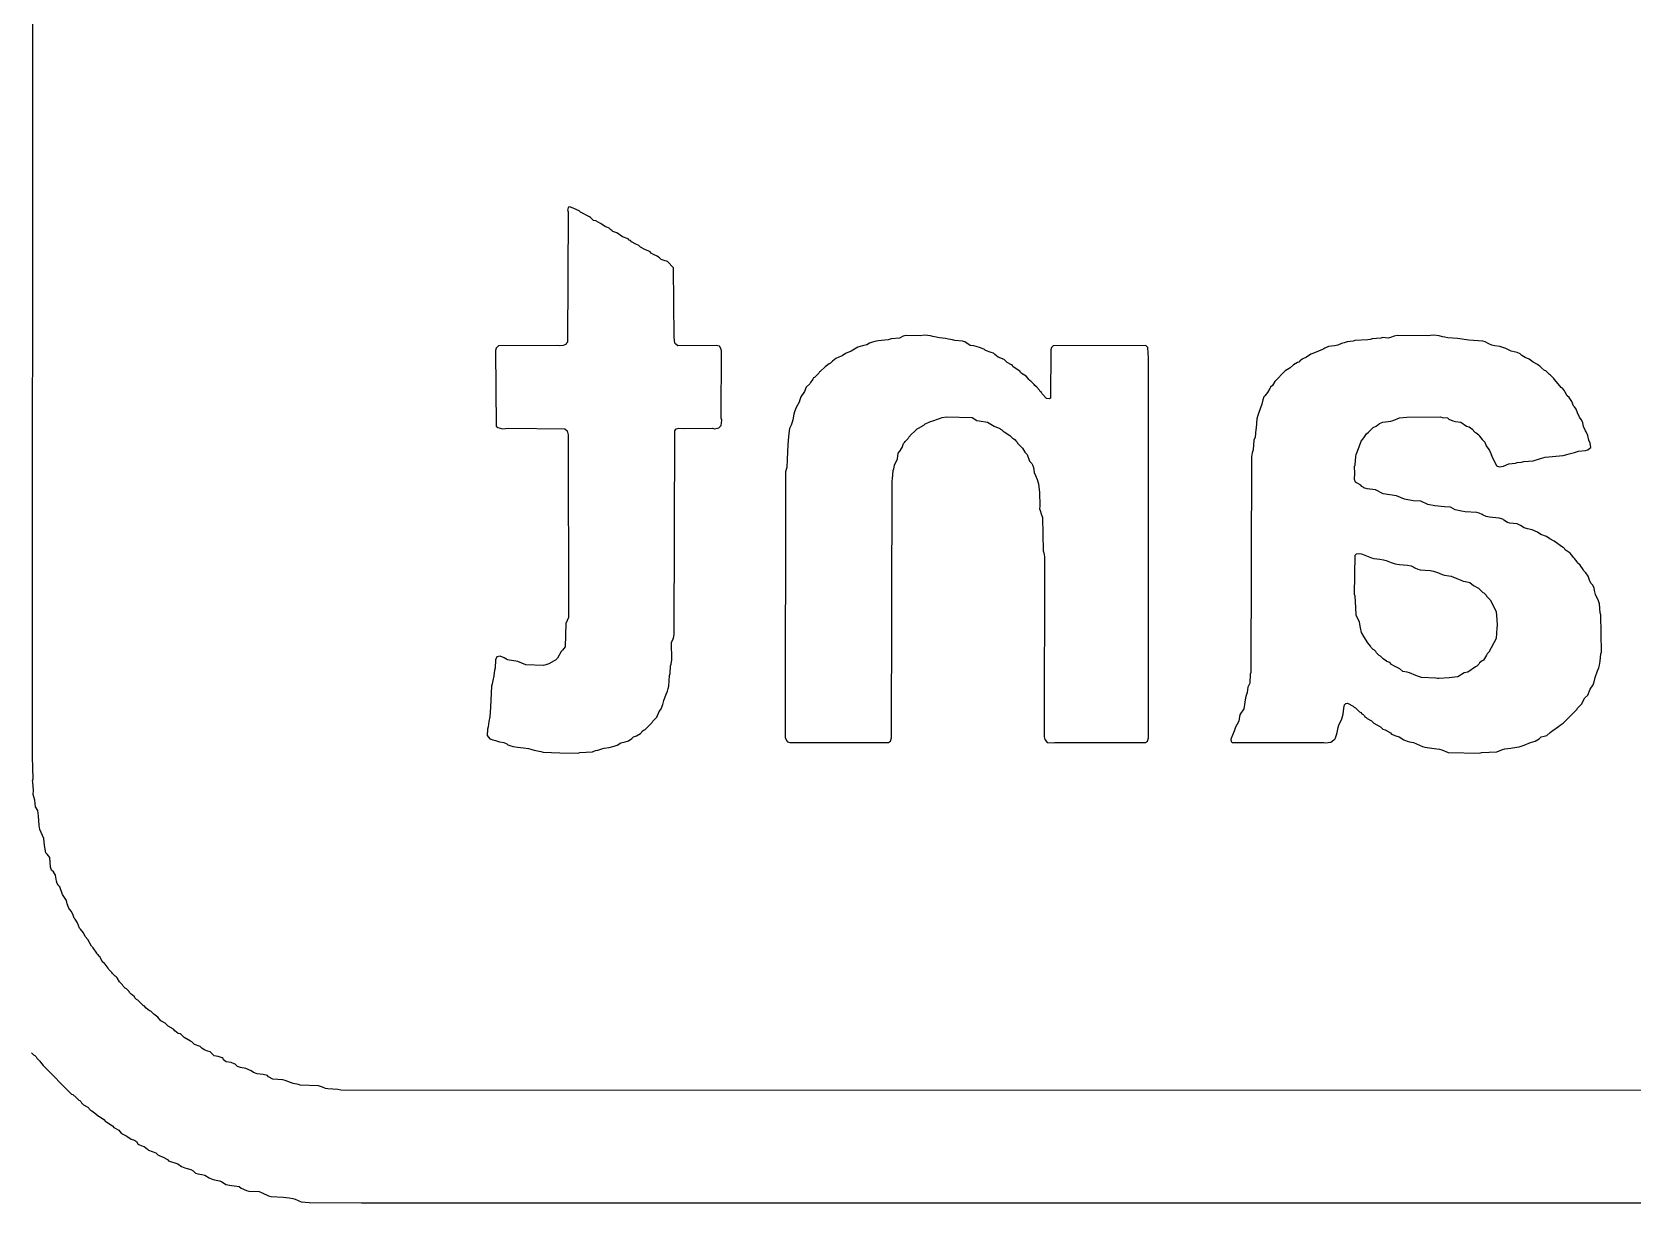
# Model space of a CAD drawing. Header units: millimetres. Extents: x -3 to 175, y -4 to 177.
# Drawn here: x 97.547 to 101.076, y 55.553 to 58.134 of the extents above; entities that cross this region are included whole.
import ezdxf

# ---------------------------------------------------------------- set-up
doc = ezdxf.new("R2010")
doc.units = ezdxf.units.MM
doc.layers.add('TopOverlay', color=2, linetype='Continuous')

msp = doc.modelspace()

# ---------------------------------------------------------------- linework, layer by layer
at = {"layer": 'TopOverlay'}
for p, q in [((97.5479, 56.5363), (97.5486, 60.4608)), ((98.7293, 57.7478), (98.7273, 57.7419)), ((98.7273, 57.7419), (98.7286, 57.738)), ((98.7286, 57.738), (98.7273, 57.4507)), ((98.7319, 57.7491), (98.7293, 57.7478)), ((98.7411, 57.7452), (98.7319, 57.7491)), ((98.7529, 57.74), (98.7411, 57.7452)), ((98.7555, 57.7373), (98.7529, 57.74)), ((98.7752, 57.7268), (98.7555, 57.7373)), ((98.7778, 57.7255), (98.7752, 57.7268)), ((98.7844, 57.719), (98.7778, 57.7255)), ((98.7896, 57.7177), (98.7844, 57.719)), ((98.7995, 57.7118), (98.7896, 57.7177)), ((98.81, 57.7052), (98.7995, 57.7118)), ((98.8185, 57.7019), (98.81, 57.7052)), ((98.8224, 57.698), (98.8185, 57.7019)), ((98.825, 57.6967), (98.8224, 57.698)), ((98.827, 57.6947), (98.825, 57.6967)), ((98.8355, 57.6914), (98.827, 57.6947)), ((98.8434, 57.6862), (98.8355, 57.6914)), ((98.848, 57.6829), (98.8434, 57.6862)), ((98.8605, 57.6783), (98.848, 57.6829)), ((98.8631, 57.6757), (98.8605, 57.6783)), ((98.8657, 57.6744), (98.8631, 57.6757)), ((98.8683, 57.6717), (98.8657, 57.6744)), ((98.8775, 57.6665), (98.8683, 57.6717)), ((98.8841, 57.6639), (98.8775, 57.6665)), ((98.888, 57.6599), (98.8841, 57.6639)), ((98.8972, 57.6547), (98.888, 57.6599)), ((98.9064, 57.6508), (98.8972, 57.6547)), ((98.909, 57.6494), (98.9064, 57.6508)), ((98.9116, 57.6468), (98.909, 57.6494)), ((98.9162, 57.6435), (98.9116, 57.6468)), ((98.9248, 57.6403), (98.9162, 57.6435)), ((98.9274, 57.6376), (98.9248, 57.6403)), ((98.93, 57.6363), (98.9274, 57.6376)), ((98.9333, 57.633), (98.93, 57.6363)), ((98.9398, 57.6304), (98.9333, 57.633)), ((98.9471, 57.6284), (98.9398, 57.6304)), ((98.9608, 57.6147), (98.9471, 57.6284)), ((98.9621, 57.4612), (98.9608, 57.6147)), ((98.9634, 57.4481), (98.9621, 57.4612)), ((99.4042, 57.452), (99.399, 57.4507)), ((99.4121, 57.4533), (99.4042, 57.452)), ((99.4338, 57.4553), (99.4121, 57.4533)), ((99.4403, 57.4579), (99.4338, 57.4553)), ((99.4587, 57.4592), (99.4403, 57.4579)), ((99.4672, 57.4638), (99.4587, 57.4592)), ((99.4725, 57.4651), (99.4672, 57.4638)), ((99.5046, 57.4645), (99.4725, 57.4651)), ((99.5138, 57.4658), (99.5046, 57.4645)), ((99.5269, 57.4645), (99.5138, 57.4658)), ((99.5322, 57.4631), (99.5269, 57.4645)), ((99.5394, 57.4612), (99.5322, 57.4631)), ((99.5472, 57.4599), (99.5394, 57.4612)), ((99.5604, 57.4586), (99.5472, 57.4599)), ((99.5669, 57.4572), (99.5604, 57.4586)), ((99.5754, 57.4553), (99.5669, 57.4572)), ((99.5807, 57.454), (99.5754, 57.4553)), ((99.5978, 57.4527), (99.5807, 57.454)), ((99.603, 57.4513), (99.5978, 57.4527)), ((99.6148, 57.4435), (99.603, 57.4513)), ((100.4452, 57.4513), (100.4387, 57.4487)), ((100.4584, 57.4527), (100.4452, 57.4513)), ((100.4623, 57.454), (100.4584, 57.4527)), ((100.4911, 57.4553), (100.4623, 57.454)), ((100.4964, 57.4566), (100.4911, 57.4553)), ((100.5003, 57.4579), (100.4964, 57.4566)), ((100.52, 57.4592), (100.5003, 57.4579)), ((100.5239, 57.4605), (100.52, 57.4592)), ((100.5358, 57.4592), (100.5239, 57.4605)), ((100.541, 57.4605), (100.5358, 57.4592)), ((100.5495, 57.4638), (100.541, 57.4605)), ((100.5561, 57.4651), (100.5495, 57.4638)), ((100.6223, 57.4645), (100.5561, 57.4651)), ((100.6355, 57.4658), (100.6223, 57.4645)), ((100.6486, 57.4645), (100.6355, 57.4658)), ((100.6558, 57.4625), (100.6486, 57.4645)), ((100.661, 57.4612), (100.6558, 57.4625)), ((100.6676, 57.4599), (100.661, 57.4612)), ((100.6886, 57.4586), (100.6676, 57.4599)), ((100.7135, 57.4546), (100.6886, 57.4586)), ((100.7443, 57.4527), (100.7135, 57.4546)), ((100.7496, 57.4513), (100.7443, 57.4527)), ((100.7581, 57.4468), (100.7496, 57.4513)), ((98.5699, 57.4376), (98.5686, 57.4323)), ((98.5686, 57.4323), (98.5699, 57.2657)), ((98.5745, 57.4422), (98.5699, 57.4376)), ((98.7057, 57.4435), (98.5745, 57.4422)), ((98.7096, 57.4422), (98.7057, 57.4435)), ((98.7175, 57.4435), (98.7096, 57.4422)), ((98.7214, 57.4448), (98.7175, 57.4435)), ((98.724, 57.4461), (98.7214, 57.4448)), ((98.7247, 57.4481), (98.724, 57.4461)), ((98.7273, 57.4507), (98.7247, 57.4481)), ((98.9654, 57.4461), (98.9634, 57.4481)), ((98.97, 57.4428), (98.9654, 57.4461)), ((99.0546, 57.4435), (98.97, 57.4428)), ((99.0618, 57.4415), (99.0546, 57.4435)), ((99.0651, 57.4369), (99.0618, 57.4415)), ((99.0664, 57.4317), (99.0651, 57.4369)), ((99.0658, 57.2828), (99.0664, 57.4317)), ((99.3249, 57.4172), (99.3183, 57.4146)), ((99.3321, 57.4205), (99.3249, 57.4172)), ((99.34, 57.4258), (99.3321, 57.4205)), ((99.3524, 57.4304), (99.34, 57.4258)), ((99.3669, 57.4395), (99.3524, 57.4304)), ((99.3774, 57.4422), (99.3669, 57.4395)), ((99.3865, 57.4448), (99.3774, 57.4422)), ((99.3924, 57.4481), (99.3865, 57.4448)), ((99.399, 57.4507), (99.3924, 57.4481)), ((99.6227, 57.4422), (99.6148, 57.4435)), ((99.6279, 57.4408), (99.6227, 57.4422)), ((99.6371, 57.4382), (99.6279, 57.4408)), ((99.6463, 57.4343), (99.6371, 57.4382)), ((99.6483, 57.4323), (99.6463, 57.4343)), ((99.6607, 57.4277), (99.6483, 57.4323)), ((99.666, 57.4264), (99.6607, 57.4277)), ((99.6692, 57.4231), (99.666, 57.4264)), ((99.6765, 57.4172), (99.6692, 57.4231)), ((99.6896, 57.412), (99.6765, 57.4172)), ((99.7926, 57.4336), (99.7913, 57.3274)), ((99.7939, 57.4389), (99.7926, 57.4336)), ((99.7972, 57.4422), (99.7939, 57.4389)), ((100.0018, 57.4435), (99.7972, 57.4422)), ((100.0064, 57.4389), (100.0018, 57.4435)), ((100.0077, 57.4153), (100.0064, 57.4389)), ((100.356, 57.4172), (100.3475, 57.414)), ((100.3652, 57.4238), (100.356, 57.4172)), ((100.3698, 57.4258), (100.3652, 57.4238)), ((100.3823, 57.4304), (100.3698, 57.4258)), ((100.3914, 57.4343), (100.3823, 57.4304)), ((100.3941, 57.4356), (100.3914, 57.4343)), ((100.396, 57.4376), (100.3941, 57.4356)), ((100.4046, 57.4408), (100.396, 57.4376)), ((100.4177, 57.4422), (100.4046, 57.4408)), ((100.4249, 57.4441), (100.4177, 57.4422)), ((100.4334, 57.4474), (100.4249, 57.4441)), ((100.4387, 57.4487), (100.4334, 57.4474)), ((100.7647, 57.4441), (100.7581, 57.4468)), ((100.7712, 57.4428), (100.7647, 57.4441)), ((100.7824, 57.4408), (100.7712, 57.4428)), ((100.7955, 57.4369), (100.7824, 57.4408)), ((100.8067, 57.431), (100.7955, 57.4369)), ((100.8204, 57.4277), (100.8067, 57.431)), ((100.827, 57.4251), (100.8204, 57.4277)), ((100.8309, 57.4212), (100.827, 57.4251)), ((100.8381, 57.4166), (100.8309, 57.4212)), ((100.8467, 57.4133), (100.8381, 57.4166)), ((99.2809, 57.3825), (99.2711, 57.3726)), ((99.2822, 57.3851), (99.2809, 57.3825)), ((99.2842, 57.3857), (99.2822, 57.3851)), ((99.2947, 57.3962), (99.2842, 57.3857)), ((99.3039, 57.4028), (99.2947, 57.3962)), ((99.3065, 57.4041), (99.3039, 57.4028)), ((99.3111, 57.4087), (99.3065, 57.4041)), ((99.3183, 57.4146), (99.3111, 57.4087)), ((99.6961, 57.4054), (99.6896, 57.412)), ((99.7053, 57.4002), (99.6961, 57.4054)), ((99.7079, 57.3989), (99.7053, 57.4002)), ((99.7086, 57.3969), (99.7079, 57.3989)), ((99.7224, 57.3871), (99.7086, 57.3969)), ((99.725, 57.3857), (99.7224, 57.3871)), ((99.7257, 57.3838), (99.725, 57.3857)), ((99.7289, 57.3805), (99.7257, 57.3838)), ((100.0077, 57.414), (100.0077, 57.4153)), ((100.0077, 56.5783), (100.0077, 57.414)), ((100.3088, 57.3871), (100.2858, 57.3641)), ((100.318, 57.3923), (100.3088, 57.3871)), ((100.3199, 57.3943), (100.318, 57.3923)), ((100.3272, 57.4002), (100.3199, 57.3943)), ((100.3363, 57.4054), (100.3272, 57.4002)), ((100.339, 57.4067), (100.3363, 57.4054)), ((100.3429, 57.4107), (100.339, 57.4067)), ((100.3455, 57.412), (100.3429, 57.4107)), ((100.3475, 57.414), (100.3455, 57.412)), ((100.8559, 57.4067), (100.8467, 57.4133)), ((100.865, 57.4015), (100.8559, 57.4067)), ((100.8677, 57.3989), (100.865, 57.4015)), ((100.8703, 57.3976), (100.8677, 57.3989)), ((100.8736, 57.3943), (100.8703, 57.3976)), ((100.8808, 57.3884), (100.8736, 57.3943)), ((100.8834, 57.3871), (100.8808, 57.3884)), ((100.8913, 57.3792), (100.8834, 57.3871)), ((99.2534, 57.351), (99.2494, 57.3418)), ((99.2612, 57.3589), (99.2534, 57.351)), ((99.2626, 57.3615), (99.2612, 57.3589)), ((99.2678, 57.3693), (99.2626, 57.3615)), ((99.2691, 57.372), (99.2678, 57.3693)), ((99.2711, 57.3726), (99.2691, 57.372)), ((99.7381, 57.3753), (99.7289, 57.3805)), ((99.7427, 57.3707), (99.7381, 57.3753)), ((99.744, 57.368), (99.7427, 57.3707)), ((99.746, 57.3661), (99.744, 57.368)), ((99.7486, 57.3648), (99.746, 57.3661)), ((99.7558, 57.3575), (99.7486, 57.3648)), ((99.7571, 57.3549), (99.7558, 57.3575)), ((99.7617, 57.3516), (99.7571, 57.3549)), ((99.7676, 57.3444), (99.7617, 57.3516)), ((100.2753, 57.3484), (100.2701, 57.3392)), ((100.2767, 57.351), (100.2753, 57.3484)), ((100.2806, 57.3549), (100.2767, 57.351)), ((100.2858, 57.3641), (100.2806, 57.3549)), ((100.8939, 57.3779), (100.8913, 57.3792)), ((100.9011, 57.3707), (100.8939, 57.3779)), ((100.9024, 57.368), (100.9011, 57.3707)), ((100.907, 57.3634), (100.9024, 57.368)), ((100.9175, 57.3503), (100.907, 57.3634)), ((100.9201, 57.349), (100.9175, 57.3503)), ((100.9247, 57.3431), (100.9201, 57.349)), ((99.2376, 57.3182), (99.2311, 57.3064)), ((99.2389, 57.3234), (99.2376, 57.3182)), ((99.2416, 57.33), (99.2389, 57.3234)), ((99.2481, 57.3392), (99.2416, 57.33)), ((99.2494, 57.3418), (99.2481, 57.3392)), ((99.769, 57.3418), (99.7676, 57.3444)), ((99.7716, 57.3392), (99.769, 57.3418)), ((99.7729, 57.3366), (99.7716, 57.3392)), ((99.7827, 57.3267), (99.7729, 57.3366)), ((99.7893, 57.3254), (99.7827, 57.3267)), ((99.7913, 57.3274), (99.7893, 57.3254)), ((100.2576, 57.3136), (100.2511, 57.2952)), ((100.2596, 57.3234), (100.2576, 57.3136)), ((100.2622, 57.33), (100.2596, 57.3234)), ((100.2642, 57.332), (100.2622, 57.33)), ((100.2701, 57.3392), (100.2642, 57.332)), ((100.926, 57.3405), (100.9247, 57.3431)), ((100.9306, 57.332), (100.926, 57.3405)), ((100.9352, 57.3287), (100.9306, 57.332)), ((100.9405, 57.3195), (100.9352, 57.3287)), ((100.9444, 57.3103), (100.9405, 57.3195)), ((100.947, 57.3077), (100.9444, 57.3103)), ((99.0671, 57.2788), (99.0658, 57.2828)), ((99.0658, 57.267), (99.0671, 57.2788)), ((99.2239, 57.2795), (99.2225, 57.2742)), ((99.2258, 57.2919), (99.2239, 57.2795)), ((99.2271, 57.2972), (99.2258, 57.2919)), ((99.2311, 57.3064), (99.2271, 57.2972)), ((99.5177, 57.2716), (99.5269, 57.2755)), ((99.5269, 57.2755), (99.5322, 57.2769)), ((99.5322, 57.2769), (99.5446, 57.2815)), ((99.5446, 57.2815), (99.5531, 57.2847)), ((99.5531, 57.2847), (99.5623, 57.286)), ((99.5623, 57.286), (99.6187, 57.2847)), ((99.6187, 57.2847), (99.6292, 57.2782)), ((99.6292, 57.2782), (99.6345, 57.2769)), ((99.6345, 57.2769), (99.6528, 57.2742)), ((100.2465, 57.2815), (100.2452, 57.2618)), ((100.2478, 57.2867), (100.2465, 57.2815)), ((100.2511, 57.2952), (100.2478, 57.2867)), ((100.5239, 57.2742), (100.5417, 57.2762)), ((100.5417, 57.2762), (100.5469, 57.2775)), ((100.5469, 57.2775), (100.5607, 57.2834)), ((100.5607, 57.2834), (100.5771, 57.2854)), ((100.5771, 57.2854), (100.6512, 57.286)), ((100.6512, 57.286), (100.6551, 57.2847)), ((100.6551, 57.2847), (100.6669, 57.2834)), ((100.6669, 57.2834), (100.6696, 57.2808)), ((100.6696, 57.2808), (100.6787, 57.2769)), ((100.6787, 57.2769), (100.684, 57.2755)), ((100.684, 57.2755), (100.6958, 57.2742)), ((100.9503, 57.3031), (100.947, 57.3077)), ((100.9536, 57.2946), (100.9503, 57.3031)), ((100.9575, 57.2854), (100.9536, 57.2946)), ((100.9588, 57.2828), (100.9575, 57.2854)), ((100.9621, 57.2795), (100.9588, 57.2828)), ((100.9647, 57.2729), (100.9621, 57.2795)), ((98.5699, 57.2657), (98.5732, 57.2624)), ((98.5732, 57.2624), (98.5837, 57.2598)), ((98.5837, 57.2598), (98.5968, 57.2611)), ((98.5968, 57.2611), (98.7214, 57.2598)), ((98.7214, 57.2598), (98.726, 57.2552)), ((98.726, 57.2552), (98.7286, 57.246)), ((98.7286, 57.246), (98.7293, 56.8439)), ((98.9621, 56.8065), (98.9634, 57.2552)), ((98.9634, 57.2552), (98.9667, 57.2598)), ((98.9667, 57.2598), (98.972, 57.2611)), ((98.972, 57.2611), (98.9858, 57.2605)), ((98.9858, 57.2605), (99.0468, 57.2611)), ((99.0468, 57.2611), (99.0507, 57.2598)), ((99.0507, 57.2598), (99.0605, 57.2618)), ((99.0605, 57.2618), (99.0658, 57.267)), ((99.214, 57.2421), (99.2127, 57.225)), ((99.2153, 57.2552), (99.214, 57.2421)), ((99.2166, 57.2605), (99.2153, 57.2552)), ((99.2199, 57.2677), (99.2166, 57.2605)), ((99.2225, 57.2742), (99.2199, 57.2677)), ((99.4777, 57.2382), (99.479, 57.2408)), ((99.479, 57.2408), (99.4849, 57.248)), ((99.4849, 57.248), (99.4921, 57.2539)), ((99.4921, 57.2539), (99.498, 57.2598)), ((99.498, 57.2598), (99.5007, 57.2611)), ((99.5007, 57.2611), (99.5125, 57.2677)), ((99.5125, 57.2677), (99.5151, 57.2703)), ((99.5151, 57.2703), (99.5177, 57.2716)), ((99.6528, 57.2742), (99.6673, 57.2651)), ((99.6673, 57.2651), (99.6797, 57.2605)), ((99.6797, 57.2605), (99.6817, 57.2585)), ((99.6817, 57.2585), (99.6843, 57.2572)), ((99.6843, 57.2572), (99.687, 57.2546)), ((99.687, 57.2546), (99.6896, 57.2532)), ((99.6896, 57.2532), (99.702, 57.2447)), ((99.702, 57.2447), (99.7079, 57.2388)), ((100.2425, 57.2408), (100.2399, 57.2342)), ((100.2439, 57.2578), (100.2425, 57.2408)), ((100.2452, 57.2618), (100.2439, 57.2578)), ((100.4826, 57.2395), (100.4879, 57.2487)), ((100.4879, 57.2487), (100.4925, 57.2519)), ((100.4925, 57.2519), (100.503, 57.2624)), ((100.503, 57.2624), (100.5095, 57.2651)), ((100.5095, 57.2651), (100.5167, 57.271)), ((100.5167, 57.271), (100.5239, 57.2742)), ((100.6958, 57.2742), (100.7089, 57.2651)), ((100.7089, 57.2651), (100.7142, 57.2637)), ((100.7142, 57.2637), (100.7227, 57.2578)), ((100.7227, 57.2578), (100.724, 57.2552)), ((100.724, 57.2552), (100.7273, 57.2519)), ((100.7273, 57.2519), (100.7299, 57.2506)), ((100.7299, 57.2506), (100.7358, 57.246)), ((100.7358, 57.246), (100.7371, 57.2434)), ((100.7371, 57.2434), (100.743, 57.2362)), ((100.9667, 57.2644), (100.9647, 57.2729)), ((100.9706, 57.2552), (100.9667, 57.2644)), ((100.9726, 57.2532), (100.9706, 57.2552)), ((100.9759, 57.2447), (100.9726, 57.2532)), ((100.9785, 57.2342), (100.9759, 57.2447)), ((99.2127, 57.225), (99.2114, 57.1922)), ((99.4541, 57.1936), (99.4561, 57.206)), ((99.4561, 57.206), (99.4593, 57.2106)), ((99.4593, 57.2106), (99.4646, 57.2185)), ((99.4646, 57.2185), (99.4679, 57.227)), ((99.4679, 57.227), (99.4698, 57.229)), ((99.4698, 57.229), (99.4712, 57.2316)), ((99.4712, 57.2316), (99.4777, 57.2382)), ((99.7079, 57.2388), (99.7106, 57.2375)), ((99.7106, 57.2375), (99.7139, 57.2355)), ((99.7139, 57.2355), (99.7152, 57.2329)), ((99.7152, 57.2329), (99.7178, 57.2303)), ((99.7178, 57.2303), (99.7191, 57.2277)), ((99.7191, 57.2277), (99.7296, 57.2172)), ((99.7296, 57.2172), (99.7348, 57.208)), ((99.7348, 57.208), (99.7401, 57.2027)), ((100.236, 57.2067), (100.2347, 57.1975)), ((100.2386, 57.2132), (100.236, 57.2067)), ((100.2399, 57.2342), (100.2386, 57.2132)), ((100.4656, 57.2027), (100.4721, 57.2198)), ((100.4721, 57.2198), (100.4767, 57.2323)), ((100.4767, 57.2323), (100.48, 57.2368)), ((100.48, 57.2368), (100.4826, 57.2395)), ((100.743, 57.2362), (100.7489, 57.2303)), ((100.7489, 57.2303), (100.7522, 57.2218)), ((100.7522, 57.2218), (100.7575, 57.2139)), ((100.7575, 57.2139), (100.7594, 57.2119)), ((100.7594, 57.2119), (100.7621, 57.2054)), ((100.7621, 57.2054), (100.7653, 57.1968)), ((100.9352, 57.2041), (100.9464, 57.2073)), ((100.9464, 57.2073), (100.9556, 57.21)), ((100.9556, 57.21), (100.9706, 57.2119)), ((100.9706, 57.2119), (100.9759, 57.2132)), ((100.9759, 57.2132), (100.9805, 57.2165)), ((100.9811, 57.2277), (100.9785, 57.2342)), ((100.9805, 57.2165), (100.9825, 57.2185)), ((100.9825, 57.2185), (100.9811, 57.2277)), ((99.2088, 57.1699), (99.2075, 57.1647)), ((99.2101, 57.1739), (99.2088, 57.1699)), ((99.2114, 57.1922), (99.2101, 57.1739)), ((99.4449, 57.1673), (99.4462, 57.1713)), ((99.4462, 57.1713), (99.4475, 57.1791)), ((99.4475, 57.1791), (99.4541, 57.1936)), ((99.7401, 57.2027), (99.7453, 57.1883)), ((99.7453, 57.1883), (99.7506, 57.1831)), ((99.7506, 57.1831), (99.7519, 57.1804)), ((99.7519, 57.1804), (99.7545, 57.1739)), ((99.7545, 57.1739), (99.7558, 57.1634)), ((100.2347, 57.1975), (100.2334, 56.7226)), ((100.4616, 57.1765), (100.4629, 57.1804)), ((100.4623, 57.1614), (100.4616, 57.1765)), ((100.4629, 57.1804), (100.4643, 57.1988)), ((100.4643, 57.1988), (100.4656, 57.2027)), ((100.7653, 57.1968), (100.7745, 57.1785)), ((100.7745, 57.1785), (100.7771, 57.1772)), ((100.7771, 57.1772), (100.7811, 57.1758)), ((100.7811, 57.1758), (100.7903, 57.1772)), ((100.7903, 57.1772), (100.8021, 57.1824)), ((100.8021, 57.1824), (100.8165, 57.1837)), ((100.8165, 57.1837), (100.8204, 57.185)), ((100.8204, 57.185), (100.8296, 57.1863)), ((100.8296, 57.1863), (100.8349, 57.1877)), ((100.8349, 57.1877), (100.8559, 57.189)), ((100.8559, 57.189), (100.8598, 57.1903)), ((100.8598, 57.1903), (100.865, 57.1916)), ((100.865, 57.1916), (100.8716, 57.1942)), ((100.8716, 57.1942), (100.8821, 57.1968)), ((100.8821, 57.1968), (100.9214, 57.2008)), ((100.9214, 57.2008), (100.93, 57.2027)), ((100.93, 57.2027), (100.9352, 57.2041)), ((99.2075, 57.1647), (99.2068, 56.5789)), ((99.441, 56.5783), (99.4423, 57.145)), ((99.4423, 57.145), (99.4436, 57.149)), ((99.4436, 57.149), (99.4449, 57.1673)), ((99.7558, 57.1634), (99.7585, 57.1568)), ((99.7585, 57.1568), (99.7624, 57.1476)), ((99.7624, 57.1476), (99.765, 57.1385)), ((99.765, 57.1385), (99.7663, 57.1253)), ((100.4616, 57.1476), (100.4623, 57.1614)), ((100.4636, 57.1417), (100.4616, 57.1476)), ((100.4754, 57.1352), (100.4636, 57.1417)), ((100.478, 57.1326), (100.4754, 57.1352)), ((99.7663, 57.1253), (99.7676, 57.1201)), ((99.7676, 57.1201), (99.7683, 57.0893)), ((100.4807, 57.1312), (100.478, 57.1326)), ((100.4826, 57.1293), (100.4807, 57.1312)), ((100.4898, 57.1273), (100.4826, 57.1293)), ((100.5082, 57.1247), (100.4898, 57.1273)), ((100.5246, 57.1162), (100.5082, 57.1247)), ((100.5541, 57.1116), (100.5246, 57.1162)), ((100.5718, 57.1043), (100.5541, 57.1116)), ((100.5909, 57.1011), (100.5718, 57.1043)), ((100.6079, 57.0998), (100.5909, 57.1011)), ((100.623, 57.0925), (100.6079, 57.0998)), ((99.7683, 57.0893), (99.7676, 57.0834)), ((99.7676, 57.0834), (99.769, 57.0794)), ((99.769, 57.0794), (99.7709, 57.0722)), ((99.7709, 57.0722), (99.7742, 57.0637)), ((99.7742, 57.0637), (99.7755, 56.9902)), ((100.6387, 57.0899), (100.623, 57.0925)), ((100.6604, 57.0879), (100.6387, 57.0899)), ((100.6735, 57.0866), (100.6604, 57.0879)), ((100.6833, 57.0807), (100.6735, 57.0866)), ((100.6978, 57.0781), (100.6833, 57.0807)), ((100.7056, 57.0768), (100.6978, 57.0781)), ((100.7312, 57.0748), (100.7056, 57.0768)), ((100.7365, 57.0735), (100.7312, 57.0748)), ((100.743, 57.0709), (100.7365, 57.0735)), ((100.745, 57.0689), (100.743, 57.0709)), ((100.7516, 57.0663), (100.745, 57.0689)), ((100.7594, 57.065), (100.7516, 57.0663)), ((100.766, 57.0637), (100.7594, 57.065)), ((100.7804, 57.0624), (100.766, 57.0637)), ((100.7889, 57.0604), (100.7804, 57.0624)), ((100.7909, 57.0584), (100.7889, 57.0604)), ((100.7988, 57.0532), (100.7909, 57.0584)), ((100.804, 57.0519), (100.7988, 57.0532)), ((100.8204, 57.0499), (100.804, 57.0519)), ((100.8276, 57.0466), (100.8204, 57.0499)), ((100.8355, 57.0414), (100.8276, 57.0466)), ((100.8427, 57.0394), (100.8355, 57.0414)), ((100.8532, 57.0368), (100.8427, 57.0394)), ((100.865, 57.0315), (100.8532, 57.0368)), ((100.8723, 57.0269), (100.865, 57.0315)), ((100.8847, 57.0224), (100.8723, 57.0269)), ((100.8926, 57.0171), (100.8847, 57.0224)), ((100.9018, 57.0119), (100.8926, 57.0171)), ((100.9201, 56.9987), (100.9018, 57.0119)), ((100.9228, 56.9974), (100.9201, 56.9987)), ((100.9247, 56.9955), (100.9228, 56.9974)), ((100.926, 56.9928), (100.9247, 56.9955)), ((100.9346, 56.9869), (100.926, 56.9928)), ((99.7755, 56.9902), (99.7768, 56.9863)), ((99.7768, 56.9863), (99.7781, 56.9771)), ((99.7781, 56.9771), (99.7775, 56.5802)), ((100.4616, 56.8944), (100.4629, 56.981)), ((100.4629, 56.981), (100.4662, 56.9843)), ((100.4662, 56.9843), (100.4721, 56.985)), ((100.4721, 56.985), (100.4774, 56.9837)), ((100.4774, 56.9837), (100.4918, 56.9784)), ((100.4918, 56.9784), (100.499, 56.9751)), ((100.499, 56.9751), (100.5043, 56.9738)), ((100.5043, 56.9738), (100.5174, 56.9725)), ((100.5174, 56.9725), (100.5259, 56.9705)), ((100.5259, 56.9705), (100.5312, 56.9692)), ((100.5312, 56.9692), (100.5423, 56.9646)), ((100.5423, 56.9646), (100.5515, 56.962)), ((100.5515, 56.962), (100.5607, 56.9607)), ((100.5607, 56.9607), (100.5784, 56.9587)), ((100.5784, 56.9587), (100.5863, 56.9574)), ((100.5863, 56.9574), (100.5928, 56.9548)), ((100.9372, 56.9856), (100.9346, 56.9869)), ((100.9431, 56.9784), (100.9372, 56.9856)), ((100.9444, 56.9758), (100.9431, 56.9784)), ((100.9464, 56.9738), (100.9444, 56.9758)), ((100.9523, 56.9666), (100.9464, 56.9738)), ((100.9536, 56.964), (100.9523, 56.9666)), ((100.9588, 56.9587), (100.9536, 56.964)), ((100.9654, 56.9495), (100.9588, 56.9587)), ((100.5928, 56.9548), (100.5948, 56.9528)), ((100.5948, 56.9528), (100.6013, 56.9502)), ((100.6013, 56.9502), (100.6066, 56.9489)), ((100.6066, 56.9489), (100.6282, 56.9469)), ((100.6282, 56.9469), (100.6361, 56.9456)), ((100.6361, 56.9456), (100.6466, 56.9417)), ((100.6466, 56.9417), (100.6551, 56.9384)), ((100.6551, 56.9384), (100.6604, 56.9371)), ((100.6604, 56.9371), (100.6696, 56.9358)), ((100.6696, 56.9358), (100.6748, 56.9345)), ((100.6748, 56.9345), (100.6873, 56.9299)), ((100.6873, 56.9299), (100.6945, 56.9266)), ((100.6945, 56.9266), (100.7011, 56.924)), ((100.7011, 56.924), (100.7063, 56.9226)), ((100.7063, 56.9226), (100.7161, 56.9207)), ((100.9667, 56.9469), (100.9654, 56.9495)), ((100.9713, 56.9423), (100.9667, 56.9469)), ((100.9765, 56.9345), (100.9713, 56.9423)), ((100.9805, 56.924), (100.9765, 56.9345)), ((100.9811, 56.9233), (100.9805, 56.924)), ((100.9825, 56.9194), (100.9811, 56.9233)), ((100.4629, 56.8905), (100.4616, 56.8944)), ((100.4643, 56.8656), (100.4629, 56.8905)), ((100.7161, 56.9207), (100.724, 56.9141)), ((100.724, 56.9141), (100.7352, 56.9082)), ((100.7352, 56.9082), (100.7443, 56.899)), ((100.7443, 56.899), (100.747, 56.8977)), ((100.747, 56.8977), (100.7516, 56.8931)), ((100.7516, 56.8931), (100.7529, 56.8905)), ((100.7529, 56.8905), (100.7607, 56.8826)), ((100.987, 56.9148), (100.9825, 56.9194)), ((100.9897, 56.9082), (100.987, 56.9148)), ((100.991, 56.903), (100.9897, 56.9082)), ((100.9929, 56.8944), (100.991, 56.903)), ((100.9995, 56.88), (100.9929, 56.8944)), ((100.4656, 56.8485), (100.4643, 56.8656)), ((100.7607, 56.8826), (100.7699, 56.8656)), ((100.7699, 56.8656), (100.7739, 56.8564)), ((100.7739, 56.8564), (100.7752, 56.8393)), ((101.0021, 56.8735), (100.9995, 56.88)), ((101.0034, 56.8538), (101.0021, 56.8735)), ((101.0048, 56.8498), (101.0034, 56.8538)), ((98.7234, 56.8302), (98.7221, 56.779)), ((98.7293, 56.8439), (98.7234, 56.8302)), ((100.4728, 56.8334), (100.4656, 56.8485)), ((100.4747, 56.821), (100.4728, 56.8334)), ((100.4774, 56.8105), (100.4747, 56.821)), ((100.7752, 56.821), (100.7739, 56.7974)), ((100.7752, 56.8393), (100.7765, 56.8262)), ((100.7765, 56.8262), (100.7752, 56.821)), ((101.0061, 56.7672), (101.0048, 56.8498)), ((98.9562, 56.7888), (98.9589, 56.7954)), ((98.9569, 56.7501), (98.9562, 56.7888)), ((98.9589, 56.7954), (98.9608, 56.7974)), ((98.9608, 56.7974), (98.9621, 56.8065)), ((100.482, 56.802), (100.4774, 56.8105)), ((100.4911, 56.7875), (100.482, 56.802)), ((100.4971, 56.7803), (100.4911, 56.7875)), ((100.7739, 56.7974), (100.7581, 56.7672)), ((98.5686, 56.7501), (98.5673, 56.7318)), ((98.5712, 56.7567), (98.5686, 56.7501)), ((98.5784, 56.7587), (98.5712, 56.7567)), ((98.5876, 56.7547), (98.5784, 56.7587)), ((98.5948, 56.7501), (98.5876, 56.7547)), ((98.6178, 56.7469), (98.5948, 56.7501)), ((98.6348, 56.739), (98.6178, 56.7469)), ((98.6978, 56.7482), (98.686, 56.7416)), ((98.7004, 56.7495), (98.6978, 56.7482)), ((98.705, 56.7541), (98.7004, 56.7495)), ((98.7129, 56.7685), (98.705, 56.7541)), ((98.7162, 56.7718), (98.7129, 56.7685)), ((98.7221, 56.779), (98.7162, 56.7718)), ((98.9556, 56.741), (98.9569, 56.7501)), ((100.4984, 56.7777), (100.4971, 56.7803)), ((100.503, 56.7731), (100.4984, 56.7777)), ((100.5056, 56.7718), (100.503, 56.7731)), ((100.5089, 56.7685), (100.5056, 56.7718)), ((100.5102, 56.7659), (100.5089, 56.7685)), ((100.5161, 56.76), (100.5102, 56.7659)), ((100.5187, 56.7587), (100.5161, 56.76)), ((100.5246, 56.7528), (100.5187, 56.7587)), ((100.5325, 56.7475), (100.5246, 56.7528)), ((100.5331, 56.7469), (100.5325, 56.7475)), ((100.5371, 56.7455), (100.5331, 56.7469)), ((100.5397, 56.7442), (100.5371, 56.7455)), ((100.743, 56.7482), (100.7371, 56.7436)), ((100.7457, 56.7495), (100.743, 56.7482)), ((100.7529, 56.7606), (100.7457, 56.7495)), ((100.7542, 56.7633), (100.7529, 56.7606)), ((100.7581, 56.7672), (100.7542, 56.7633)), ((101.0021, 56.7383), (101.0034, 56.7475)), ((101.0034, 56.7475), (101.0048, 56.7633)), ((101.0048, 56.7633), (101.0061, 56.7672)), ((98.5646, 56.7147), (98.5627, 56.7049)), ((98.5659, 56.7278), (98.5646, 56.7147)), ((98.5673, 56.7318), (98.5659, 56.7278)), ((98.6742, 56.7377), (98.6348, 56.739)), ((98.6794, 56.739), (98.6742, 56.7377)), ((98.686, 56.7416), (98.6794, 56.739)), ((98.9503, 56.6924), (98.9516, 56.716)), ((98.9516, 56.716), (98.953, 56.72)), ((98.953, 56.72), (98.9543, 56.737)), ((98.9543, 56.737), (98.9556, 56.741)), ((100.232, 56.7187), (100.2307, 56.699)), ((100.2334, 56.7226), (100.232, 56.7187)), ((100.5436, 56.7403), (100.5397, 56.7442)), ((100.5482, 56.737), (100.5436, 56.7403)), ((100.5613, 56.7305), (100.5482, 56.737)), ((100.5686, 56.7246), (100.5613, 56.7305)), ((100.5777, 56.7232), (100.5686, 56.7246)), ((100.583, 56.7219), (100.5777, 56.7232)), ((100.5968, 56.716), (100.583, 56.7219)), ((100.6053, 56.7127), (100.5968, 56.716)), ((100.6092, 56.7114), (100.6053, 56.7127)), ((100.6407, 56.7101), (100.6092, 56.7114)), ((100.6702, 56.7108), (100.6479, 56.7095)), ((100.6892, 56.7127), (100.6702, 56.7108)), ((100.7037, 56.7219), (100.6892, 56.7127)), ((100.7115, 56.7232), (100.7037, 56.7219)), ((100.7286, 56.7351), (100.7115, 56.7232)), ((100.7312, 56.7364), (100.7286, 56.7351)), ((100.7358, 56.741), (100.7312, 56.7364)), ((100.7371, 56.7436), (100.7358, 56.741)), ((100.9903, 56.7016), (100.9923, 56.7114)), ((100.9923, 56.7114), (100.9975, 56.7259)), ((100.9975, 56.7259), (101.0002, 56.7324)), ((101.0002, 56.7324), (101.0021, 56.7383)), ((98.5594, 56.6924), (98.5574, 56.6458)), ((98.5607, 56.6977), (98.5594, 56.6924)), ((98.5627, 56.7049), (98.5607, 56.6977)), ((98.9444, 56.6747), (98.9471, 56.6813)), ((98.9471, 56.6813), (98.949, 56.6872)), ((98.949, 56.6872), (98.9503, 56.6924)), ((100.2248, 56.6786), (100.2229, 56.6714)), ((100.2268, 56.6898), (100.2248, 56.6786)), ((100.2307, 56.699), (100.2268, 56.6898)), ((100.6446, 56.7088), (100.6407, 56.7101)), ((100.6479, 56.7095), (100.6446, 56.7088)), ((100.9759, 56.6727), (100.9811, 56.6859)), ((100.9811, 56.6859), (100.9877, 56.695)), ((100.9877, 56.695), (100.9903, 56.7016)), ((98.5574, 56.6458), (98.5561, 56.6248)), ((98.9287, 56.6367), (98.932, 56.6399)), ((98.932, 56.6399), (98.9333, 56.6426)), ((98.9333, 56.6426), (98.9372, 56.6517)), ((98.9372, 56.6517), (98.9392, 56.6603)), ((98.9392, 56.6603), (98.9444, 56.6747)), ((100.2176, 56.6426), (100.2097, 56.6308)), ((100.2189, 56.6517), (100.2176, 56.6426)), ((100.2202, 56.657), (100.2189, 56.6517)), ((100.2216, 56.6662), (100.2202, 56.657)), ((100.2229, 56.6714), (100.2216, 56.6662)), ((100.4367, 56.6308), (100.438, 56.6439)), ((100.438, 56.6439), (100.44, 56.6511)), ((100.44, 56.6511), (100.4426, 56.6537)), ((100.4426, 56.6537), (100.4465, 56.655)), ((100.4465, 56.655), (100.4584, 56.6485)), ((100.4584, 56.6485), (100.461, 56.6458)), ((100.461, 56.6458), (100.4636, 56.6445)), ((100.4636, 56.6445), (100.4728, 56.6353)), ((100.9214, 56.6104), (100.9523, 56.6412)), ((100.9523, 56.6412), (100.9536, 56.6439)), ((100.9536, 56.6439), (100.9628, 56.6531)), ((100.9628, 56.6531), (100.9654, 56.6596)), ((100.9654, 56.6596), (100.9693, 56.6662)), ((100.9693, 56.6662), (100.9759, 56.6727)), ((98.5535, 56.6144), (98.5522, 56.6025)), ((98.5561, 56.6248), (98.5535, 56.6144)), ((98.8972, 56.596), (98.9136, 56.6124)), ((98.9136, 56.6124), (98.9149, 56.615)), ((98.9149, 56.615), (98.9241, 56.6242)), ((98.9241, 56.6242), (98.9287, 56.6367)), ((100.2071, 56.615), (100.1993, 56.6019)), ((100.2084, 56.6255), (100.2071, 56.615)), ((100.2097, 56.6308), (100.2084, 56.6255)), ((100.4256, 56.6012), (100.4269, 56.6065)), ((100.4269, 56.6065), (100.4341, 56.6203)), ((100.4341, 56.6203), (100.4367, 56.6308)), ((100.4728, 56.6353), (100.4754, 56.634)), ((100.4754, 56.634), (100.478, 56.6314)), ((100.478, 56.6314), (100.4807, 56.6301)), ((100.4807, 56.6301), (100.4839, 56.6268)), ((100.4839, 56.6268), (100.4846, 56.6248)), ((100.4846, 56.6248), (100.4872, 56.6235)), ((100.4872, 56.6235), (100.4898, 56.6209)), ((100.4898, 56.6209), (100.499, 56.6157)), ((100.499, 56.6157), (100.5043, 56.6104)), ((100.5043, 56.6104), (100.5187, 56.6025)), ((100.9116, 56.6032), (100.9149, 56.6065)), ((100.9149, 56.6065), (100.9214, 56.6104)), ((98.5509, 56.5973), (98.5502, 56.5835)), ((98.5502, 56.5835), (98.5561, 56.5763)), ((98.5522, 56.6025), (98.5509, 56.5973)), ((98.5561, 56.5763), (98.5627, 56.5737)), ((98.5627, 56.5737), (98.5679, 56.5724)), ((98.5679, 56.5724), (98.5771, 56.5698)), ((98.5771, 56.5698), (98.5869, 56.5678)), ((98.8447, 56.5671), (98.8539, 56.5698)), ((98.8539, 56.5698), (98.8611, 56.5717)), ((98.8611, 56.5717), (98.869, 56.577)), ((98.869, 56.577), (98.8723, 56.5802)), ((98.8723, 56.5802), (98.8788, 56.5829)), ((98.8788, 56.5829), (98.888, 56.5881)), ((98.888, 56.5881), (98.89, 56.5901)), ((98.89, 56.5901), (98.8913, 56.5927)), ((98.8913, 56.5927), (98.8959, 56.596)), ((98.8959, 56.596), (98.8972, 56.596)), ((99.2068, 56.5789), (99.2094, 56.5724)), ((99.2094, 56.5724), (99.2121, 56.5698)), ((99.2121, 56.5698), (99.2173, 56.5684)), ((99.4344, 56.5678), (99.439, 56.5711)), ((99.439, 56.5711), (99.441, 56.5783)), ((99.7775, 56.5802), (99.7788, 56.575)), ((99.7788, 56.575), (99.784, 56.5684)), ((100.0012, 56.5678), (100.0057, 56.5711)), ((100.0057, 56.5711), (100.0077, 56.5783)), ((100.1966, 56.5927), (100.1888, 56.5757)), ((100.1888, 56.5757), (100.1901, 56.5704)), ((100.1901, 56.5704), (100.192, 56.5684)), ((100.1993, 56.6019), (100.1966, 56.5927)), ((100.398, 56.5671), (100.4092, 56.5691)), ((100.4092, 56.5691), (100.4164, 56.5737)), ((100.4164, 56.5737), (100.4183, 56.5757)), ((100.4183, 56.5757), (100.4197, 56.5783)), ((100.4197, 56.5783), (100.4223, 56.5848)), ((100.4223, 56.5848), (100.4236, 56.5901)), ((100.4236, 56.5901), (100.4256, 56.6012)), ((100.5187, 56.6025), (100.5239, 56.5973)), ((100.5239, 56.5973), (100.5292, 56.596)), ((100.5292, 56.596), (100.541, 56.5894)), ((100.541, 56.5894), (100.5436, 56.5868)), ((100.5436, 56.5868), (100.5528, 56.5829)), ((100.5528, 56.5829), (100.56, 56.5809)), ((100.56, 56.5809), (100.5705, 56.5743)), ((100.5705, 56.5743), (100.5777, 56.5711)), ((100.5777, 56.5711), (100.583, 56.5698)), ((100.583, 56.5698), (100.5915, 56.5678)), ((100.8493, 56.5684), (100.8598, 56.5711)), ((100.8598, 56.5711), (100.869, 56.5763)), ((100.869, 56.5763), (100.8729, 56.5802)), ((100.8729, 56.5802), (100.8801, 56.5822)), ((100.8801, 56.5822), (100.8854, 56.5835)), ((100.8854, 56.5835), (100.8932, 56.5901)), ((100.8932, 56.5901), (100.8965, 56.5934)), ((100.8965, 56.5934), (100.8991, 56.5947)), ((100.8991, 56.5947), (100.9116, 56.6032)), ((97.5492, 56.4878), (97.5479, 56.5363)), ((98.5869, 56.5678), (98.5935, 56.5652)), ((98.5935, 56.5652), (98.5955, 56.5632)), ((98.5955, 56.5632), (98.602, 56.5606)), ((98.602, 56.5606), (98.6073, 56.5593)), ((98.6073, 56.5593), (98.6165, 56.5579)), ((98.6165, 56.5579), (98.6296, 56.5566)), ((98.6296, 56.5566), (98.6407, 56.5547)), ((98.6407, 56.5547), (98.646, 56.5534)), ((98.646, 56.5534), (98.6532, 56.5514)), ((98.6532, 56.5514), (98.6683, 56.5481)), ((98.6683, 56.5481), (98.6735, 56.5468)), ((98.6735, 56.5468), (98.7103, 56.5455)), ((98.7103, 56.5455), (98.7503, 56.5448)), ((98.7503, 56.5448), (98.7542, 56.5461)), ((98.7542, 56.5461), (98.7818, 56.5474)), ((98.7818, 56.5474), (98.7883, 56.5501)), ((98.7883, 56.5501), (98.7936, 56.5514)), ((98.7936, 56.5514), (98.8027, 56.554)), ((98.8027, 56.554), (98.808, 56.5553)), ((98.808, 56.5553), (98.8191, 56.5573)), ((98.8191, 56.5573), (98.8296, 56.5599)), ((98.8296, 56.5599), (98.8362, 56.5625)), ((98.8362, 56.5625), (98.8447, 56.5671)), ((99.2173, 56.5684), (99.4344, 56.5678)), ((99.784, 56.5684), (99.7972, 56.5671)), ((99.7972, 56.5671), (99.8011, 56.5684)), ((99.8011, 56.5684), (100.0012, 56.5678)), ((100.192, 56.5684), (100.1993, 56.5678)), ((100.1993, 56.5678), (100.3941, 56.5684)), ((100.3941, 56.5684), (100.398, 56.5671)), ((100.5915, 56.5678), (100.5981, 56.5652)), ((100.5981, 56.5652), (100.6118, 56.5593)), ((100.6118, 56.5593), (100.6171, 56.5579)), ((100.6171, 56.5579), (100.6374, 56.5547)), ((100.6374, 56.5547), (100.6492, 56.5534)), ((100.6492, 56.5534), (100.6545, 56.552)), ((100.6545, 56.552), (100.6683, 56.5461)), ((100.6683, 56.5461), (100.7378, 56.5448)), ((100.7378, 56.5448), (100.7417, 56.5461)), ((100.7417, 56.5461), (100.7758, 56.5474)), ((100.7758, 56.5474), (100.7876, 56.5527)), ((100.7876, 56.5527), (100.7929, 56.554)), ((100.7929, 56.554), (100.806, 56.5553)), ((100.806, 56.5553), (100.8099, 56.5566)), ((100.8099, 56.5566), (100.825, 56.5586)), ((100.825, 56.5586), (100.8355, 56.5625)), ((100.8355, 56.5625), (100.8493, 56.5684)), ((97.5479, 56.4838), (97.5492, 56.4878)), ((97.5486, 56.4805), (97.5479, 56.4838)), ((97.5499, 56.4622), (97.5486, 56.4805)), ((97.5492, 56.4536), (97.5499, 56.4622)), ((97.5505, 56.4484), (97.5492, 56.4536)), ((97.5525, 56.4412), (97.5505, 56.4484)), ((97.5545, 56.4261), (97.5525, 56.4412)), ((97.5597, 56.4182), (97.5545, 56.4261)), ((97.561, 56.4064), (97.5597, 56.4182)), ((97.5623, 56.3854), (97.561, 56.4064)), ((97.5637, 56.3762), (97.5623, 56.3854)), ((97.5728, 56.3566), (97.5637, 56.3762)), ((97.5742, 56.3408), (97.5728, 56.3566)), ((97.5768, 56.3251), (97.5742, 56.3408)), ((97.5801, 56.3218), (97.5768, 56.3251)), ((97.586, 56.3146), (97.5801, 56.3218)), ((97.5873, 56.2936), (97.586, 56.3146)), ((97.5899, 56.287), (97.5873, 56.2936)), ((97.5938, 56.2831), (97.5899, 56.287)), ((97.5984, 56.2759), (97.5938, 56.2831)), ((97.6004, 56.2621), (97.5984, 56.2759)), ((97.6017, 56.2569), (97.6004, 56.2621)), ((97.6043, 56.2542), (97.6017, 56.2569)), ((97.6056, 56.2516), (97.6043, 56.2542)), ((97.6076, 56.2496), (97.6056, 56.2516)), ((97.6135, 56.2333), (97.6076, 56.2496)), ((97.6227, 56.2201), (97.6135, 56.2333)), ((97.624, 56.2123), (97.6227, 56.2201)), ((97.6279, 56.2031), (97.624, 56.2123)), ((97.6293, 56.2005), (97.6279, 56.2031)), ((97.6338, 56.1959), (97.6293, 56.2005)), ((97.6371, 56.1873), (97.6338, 56.1959)), ((97.6398, 56.1808), (97.6371, 56.1873)), ((97.6417, 56.1788), (97.6398, 56.1808)), ((97.647, 56.1709), (97.6417, 56.1788)), ((97.6516, 56.1585), (97.647, 56.1709)), ((97.6535, 56.1565), (97.6516, 56.1585)), ((97.6601, 56.1486), (97.6535, 56.1565)), ((97.6634, 56.1401), (97.6601, 56.1486)), ((97.6699, 56.1335), (97.6634, 56.1401)), ((97.6778, 56.1191), (97.6699, 56.1335)), ((97.6811, 56.1158), (97.6778, 56.1191)), ((97.6896, 56.1034), (97.6811, 56.1158)), ((97.6909, 56.1007), (97.6896, 56.1034)), ((97.6929, 56.1001), (97.6909, 56.1007)), ((97.6935, 56.0981), (97.6929, 56.1001)), ((97.6962, 56.0955), (97.6935, 56.0981)), ((97.7014, 56.0863), (97.6962, 56.0955)), ((97.7027, 56.0837), (97.7014, 56.0863)), ((97.7047, 56.083), (97.7027, 56.0837)), ((97.708, 56.0798), (97.7047, 56.083)), ((97.7145, 56.0706), (97.708, 56.0798)), ((97.7158, 56.068), (97.7145, 56.0706)), ((97.7224, 56.0614), (97.7158, 56.068)), ((97.7237, 56.0588), (97.7224, 56.0614)), ((97.7296, 56.0529), (97.7237, 56.0588)), ((97.7322, 56.0516), (97.7296, 56.0529)), ((97.7342, 56.0496), (97.7322, 56.0516)), ((97.7395, 56.0404), (97.7342, 56.0496)), ((97.746, 56.0338), (97.7395, 56.0404)), ((97.7473, 56.0312), (97.746, 56.0338)), ((97.7519, 56.0266), (97.7473, 56.0312)), ((97.7545, 56.0253), (97.7519, 56.0266)), ((97.7604, 56.0194), (97.7545, 56.0253)), ((97.7618, 56.0168), (97.7604, 56.0194)), ((97.765, 56.0135), (97.7618, 56.0168)), ((97.7677, 56.0122), (97.765, 56.0135)), ((97.7723, 56.0076), (97.7677, 56.0122)), ((97.7736, 56.005), (97.7723, 56.0076)), ((97.7768, 56.0017), (97.7736, 56.005)), ((97.7795, 56.0004), (97.7768, 56.0017)), ((97.7913, 55.9886), (97.7795, 56.0004)), ((97.7939, 55.9873), (97.7913, 55.9886)), ((97.7985, 55.9827), (97.7939, 55.9873)), ((97.8057, 55.9768), (97.7985, 55.9827)), ((97.8083, 55.9755), (97.8057, 55.9768)), ((97.8149, 55.9689), (97.8083, 55.9755)), ((97.8241, 55.9623), (97.8149, 55.9689)), ((97.8306, 55.9545), (97.8241, 55.9623)), ((97.8398, 55.9492), (97.8306, 55.9545)), ((97.8464, 55.9427), (97.8398, 55.9492)), ((97.8582, 55.9361), (97.8464, 55.9427)), ((97.8615, 55.9328), (97.8582, 55.9361)), ((97.8687, 55.9269), (97.8615, 55.9328)), ((97.8739, 55.9256), (97.8687, 55.9269)), ((97.8818, 55.9177), (97.8739, 55.9256)), ((97.8962, 55.9099), (97.8818, 55.9177)), ((97.8988, 55.9086), (97.8962, 55.9099)), ((97.9048, 55.9027), (97.8988, 55.9086)), ((97.9172, 55.8981), (97.9048, 55.9027)), ((97.5453, 55.8843), (97.5499, 55.8797)), ((97.5499, 55.8797), (97.5525, 55.8784)), ((97.5525, 55.8784), (97.5558, 55.8751)), ((97.5558, 55.8751), (97.5571, 55.8725)), ((97.5571, 55.8725), (97.5637, 55.8659)), ((97.5637, 55.8659), (97.565, 55.8633)), ((97.565, 55.8633), (97.5709, 55.8561)), ((97.9212, 55.8941), (97.9172, 55.8981)), ((97.9257, 55.8908), (97.9212, 55.8941)), ((97.9343, 55.8876), (97.9257, 55.8908)), ((97.9395, 55.8863), (97.9343, 55.8876)), ((97.948, 55.8777), (97.9395, 55.8863)), ((97.9566, 55.8758), (97.948, 55.8777)), ((97.9658, 55.8731), (97.9566, 55.8758)), ((97.9677, 55.8712), (97.9658, 55.8731)), ((97.969, 55.8685), (97.9677, 55.8712)), ((97.9749, 55.864), (97.969, 55.8685)), ((97.9854, 55.8626), (97.9749, 55.864)), ((97.5709, 55.8561), (97.6338, 55.7931)), ((97.992, 55.86), (97.9854, 55.8626)), ((97.9946, 55.8587), (97.992, 55.86)), ((97.9992, 55.8541), (97.9946, 55.8587)), ((98.0058, 55.8515), (97.9992, 55.8541)), ((98.0182, 55.8495), (98.0058, 55.8515)), ((98.03, 55.8443), (98.0182, 55.8495)), ((98.0346, 55.841), (98.03, 55.8443)), ((98.0432, 55.8377), (98.0346, 55.841)), ((98.0563, 55.8364), (98.0432, 55.8377)), ((98.0655, 55.8338), (98.0563, 55.8364)), ((98.0681, 55.8312), (98.0655, 55.8338)), ((98.0773, 55.8259), (98.0681, 55.8312)), ((97.6338, 55.7931), (97.6365, 55.7918)), ((98.0996, 55.8246), (98.0773, 55.8259)), ((98.1048, 55.8233), (98.0996, 55.8246)), ((98.116, 55.8187), (98.1048, 55.8233)), ((98.1225, 55.8161), (98.116, 55.8187)), ((98.1337, 55.8141), (98.1225, 55.8161)), ((98.1376, 55.8128), (98.1337, 55.8141)), ((98.1783, 55.8115), (98.1376, 55.8128)), ((98.1868, 55.8082), (98.1783, 55.8115)), ((98.1934, 55.8056), (98.1868, 55.8082)), ((98.1986, 55.8043), (98.1934, 55.8056)), ((98.2209, 55.8029), (98.1986, 55.8043)), ((98.2275, 55.8016), (98.2209, 55.8029)), ((107.5524, 55.8003), (98.2275, 55.8016)), ((97.6365, 55.7918), (97.6437, 55.7859)), ((97.6437, 55.7859), (97.6496, 55.78)), ((97.6496, 55.78), (97.6522, 55.7787)), ((97.6522, 55.7787), (97.6542, 55.7767)), ((97.6542, 55.7767), (97.6555, 55.7741)), ((97.6555, 55.7741), (97.6601, 55.7695)), ((97.6601, 55.7695), (97.6693, 55.7642)), ((97.6693, 55.7642), (97.6758, 55.7577)), ((97.6758, 55.7577), (97.6785, 55.7564)), ((97.6785, 55.7564), (97.6876, 55.7498)), ((97.6876, 55.7498), (97.6929, 55.7446)), ((97.6929, 55.7446), (97.6955, 55.7433)), ((97.6955, 55.7433), (97.7047, 55.7367)), ((97.7047, 55.7367), (97.7086, 55.7328)), ((97.7086, 55.7328), (97.7112, 55.7315)), ((97.7112, 55.7315), (97.7237, 55.7229)), ((97.7237, 55.7229), (97.727, 55.7196)), ((97.727, 55.7196), (97.7381, 55.7137)), ((97.7381, 55.7137), (97.7395, 55.7111)), ((97.7395, 55.7111), (97.744, 55.7065)), ((97.744, 55.7065), (97.7559, 55.7)), ((97.7559, 55.7), (97.765, 55.6934)), ((97.765, 55.6934), (97.7723, 55.6914)), ((97.7723, 55.6914), (97.7768, 55.6882)), ((97.7768, 55.6882), (97.7801, 55.6836)), ((97.7801, 55.6836), (97.7821, 55.6816)), ((97.7821, 55.6816), (97.7887, 55.679)), ((97.7887, 55.679), (97.7939, 55.6777)), ((97.7939, 55.6777), (97.8011, 55.6718)), ((97.8011, 55.6718), (97.8031, 55.6698)), ((97.8031, 55.6698), (97.8195, 55.6639)), ((97.8195, 55.6639), (97.8241, 55.6593)), ((97.8241, 55.6593), (97.8267, 55.658)), ((97.8267, 55.658), (97.8359, 55.654)), ((97.8359, 55.654), (97.8451, 55.6488)), ((97.8451, 55.6488), (97.8477, 55.6462)), ((97.8477, 55.6462), (97.8542, 55.6436)), ((97.8542, 55.6436), (97.8595, 55.6422)), ((97.8595, 55.6422), (97.868, 55.639)), ((97.868, 55.639), (97.8759, 55.6337)), ((97.8759, 55.6337), (97.8831, 55.6304)), ((97.8831, 55.6304), (97.8884, 55.6291)), ((97.8884, 55.6291), (97.8969, 55.6272)), ((97.8969, 55.6272), (97.9015, 55.6239)), ((97.9015, 55.6239), (97.9067, 55.6186)), ((97.9067, 55.6186), (97.912, 55.6173)), ((97.912, 55.6173), (97.9212, 55.616)), ((97.9212, 55.616), (97.9277, 55.6147)), ((97.9277, 55.6147), (97.9369, 55.6081)), ((97.9369, 55.6081), (97.9435, 55.6055)), ((97.9435, 55.6055), (97.9487, 55.6042)), ((97.9487, 55.6042), (97.9599, 55.6022)), ((97.9599, 55.6022), (97.9644, 55.6003)), ((97.9644, 55.6003), (97.9736, 55.5937)), ((97.9736, 55.5937), (97.9861, 55.5917)), ((97.9861, 55.5917), (97.9979, 55.5904)), ((97.9979, 55.5904), (98.0031, 55.5891)), ((98.0031, 55.5891), (98.0077, 55.5858)), ((98.0077, 55.5858), (98.0195, 55.5806)), ((98.0195, 55.5806), (98.0248, 55.5793)), ((98.0248, 55.5793), (98.0471, 55.578)), ((98.0471, 55.578), (98.0537, 55.5753)), ((98.0537, 55.5753), (98.0681, 55.5688)), ((98.0681, 55.5688), (98.0733, 55.5675)), ((98.0733, 55.5675), (98.1002, 55.5655)), ((98.1002, 55.5655), (98.1133, 55.5642)), ((98.1133, 55.5642), (98.1212, 55.5629)), ((98.1212, 55.5629), (98.1265, 55.5616)), ((98.1265, 55.5616), (98.1402, 55.5557)), ((98.1402, 55.5557), (98.1573, 55.5543)), ((98.1573, 55.5543), (98.2727, 55.553)), ((98.2727, 55.553), (107.7262, 55.5543))]:
    msp.add_line(p, q, dxfattribs=at)

doc.saveas('drawing.dxf')
